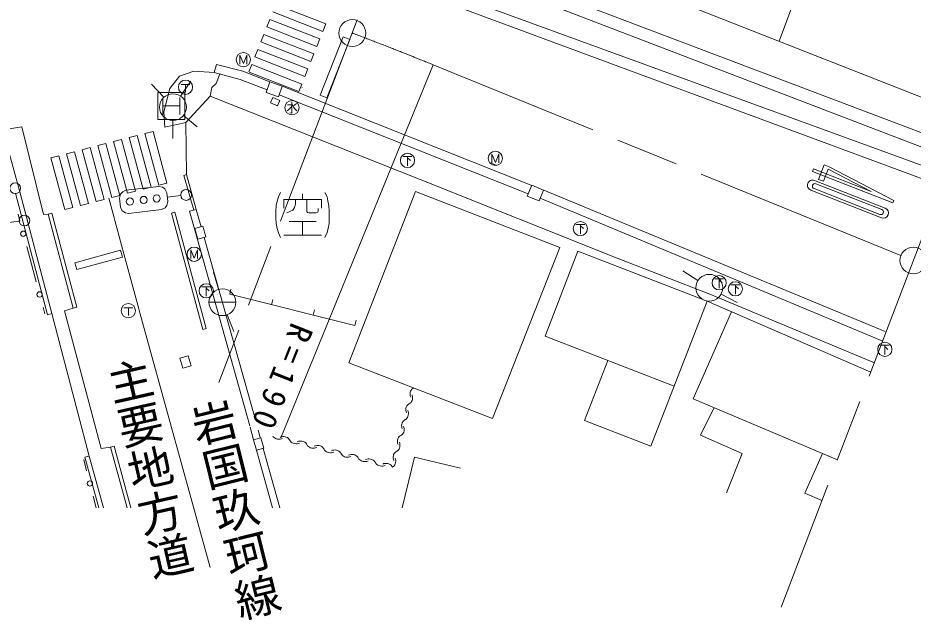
# Model space of a CAD drawing. Units: millimetres, scale not verified. Extents: x 40000 to 680000, y 20000 to 380000.
# Drawn here: x 97549 to 147354, y 253055 to 286580 of the extents above; entities that cross this region are included whole.
import ezdxf
from ezdxf.enums import TextEntityAlignment as Align

# ---------------------------------------------------------------- set-up
doc = ezdxf.new("R2010")
doc.units = ezdxf.units.MM
doc.header["$LTSCALE"] = 1000
doc.linetypes.add('CHAIN', pattern=[18.5, 12, -1.5, 3.5, -1.5])
for name, color, linetype, lineweight in [('S-BGD', 1, 'Continuous', 13), ('S-BGD-HTXT', 6, 'Continuous', 13), ('S-BMK', 4, 'Continuous', 13)]:
    doc.layers.add(name, color=color, linetype=linetype, lineweight=lineweight)
doc.styles.add('@ＭＳ ゴシック', font='')
doc.styles.add('ＭＳ ゴシック', font='')
doc.styles.get('@ＭＳ ゴシック').set_extended_font_data('@MS Gothic')
doc.styles.get('ＭＳ ゴシック').set_extended_font_data('MS Gothic')

msp = doc.modelspace()

# ---------------------------------------------------------------- linework, layer by layer
at = {"layer": 'S-BGD'}
for p, q in [((103439, 296419), (149427, 278773)), ((143698, 295410), (139897, 285281)), ((107895, 295318), (149842, 279426)), ((149189, 277883), (113203, 291003)), ((148892, 277230), (113034, 290533)), ((130724, 288892), (150466, 281120)), ((111728, 286917), (114509, 285827)), ((111893, 287335), (114676, 286245)), ((111563, 286498), (111397, 286080)), ((111563, 286498), (114343, 285409)), ((111397, 286080), (114177, 284991)), ((114676, 286245), (114509, 285827)), ((111232, 285661), (111067, 285243)), ((111232, 285661), (114011, 284572)), ((114343, 285409), (114177, 284991)), ((114370, 282275), (115641, 285523)), ((115641, 285523), (116014, 285377)), ((111067, 285243), (113844, 284154)), ((114743, 282129), (116014, 285377)), ((109905, 284013), (109905, 284501)), ((109905, 284501), (110093, 284035)), ((110093, 284035), (110279, 284501)), ((110279, 284501), (110279, 284013)), ((110901, 284824), (110736, 284406)), ((110736, 284406), (113512, 283318)), ((110901, 284824), (113678, 283736)), ((114011, 284572), (113844, 284154)), ((108471, 283532), (108589, 283994)), ((110062, 283614), (108589, 283994)), ((110571, 283987), (110405, 283569)), ((110571, 283987), (113345, 282900)), ((120656, 283968), (112186, 263196)), ((107345, 283609), (106539, 283340)), ((107345, 283609), (108471, 283532)), ((109918, 283160), (108471, 283532)), ((108585, 282926), (108776, 283475)), ((111572, 283023), (110062, 283614)), ((110422, 283562), (113179, 282482)), ((113678, 283736), (113512, 283318)), ((105664, 282162), (104984, 282895)), ((106539, 283340), (106006, 282649)), ((106597, 282231), (107162, 283056)), ((108343, 282712), (108585, 282926)), ((111409, 282575), (109918, 283160)), ((111572, 283023), (111358, 282433)), ((112255, 282775), (111572, 283023)), ((113345, 282900), (113179, 282482)), ((105332, 280927), (105332, 282427)), ((105332, 282427), (106832, 282427)), ((106006, 282649), (105671, 281351)), ((106630, 282878), (107118, 282878)), ((106832, 282427), (106832, 280927)), ((106874, 282878), (106874, 282446)), ((108250, 282219), (108343, 282712)), ((111358, 282433), (112042, 282185)), ((112042, 282185), (112255, 282775)), ((126144, 277253), (112249, 282772)), ((113359, 282691), (113337, 282699)), ((105613, 282146), (105613, 281209)), ((106551, 282146), (106551, 281209)), ((108250, 282219), (106891, 280755)), ((119923, 277585), (108250, 282219)), ((111728, 282148), (111600, 281844)), ((112117, 281985), (111728, 282148)), ((111988, 281681), (112117, 281985)), ((125944, 276794), (112083, 282300)), ((112797, 281906), (112797, 281308)), ((114372, 282279), (114743, 282129)), ((105613, 281677), (106551, 281677)), ((111600, 281844), (111988, 281681)), ((112623, 281474), (112537, 281412)), ((112553, 281740), (112797, 281740)), ((112687, 281532), (112623, 281474)), ((112733, 281594), (112687, 281532)), ((112765, 281658), (112733, 281594)), ((112797, 281740), (112765, 281658)), ((112797, 281796), (112893, 281590)), ((113041, 281812), (112859, 281662)), ((112893, 281590), (112929, 281536)), ((112929, 281536), (113005, 281462)), ((113005, 281462), (113071, 281412)), ((106832, 280927), (105332, 280927)), ((105671, 281351), (105727, 280490)), ((106755, 281139), (107531, 280508)), ((112765, 281278), (112687, 281292)), ((112783, 281290), (112765, 281278)), ((112797, 281308), (112783, 281290)), ((96710, 280352), (97765, 280510)), ((97765, 280510), (98964, 275635)), ((105727, 280490), (106891, 280755)), ((106175, 280862), (106177, 279862)), ((106891, 280755), (106928, 277856)), ((96710, 280352), (97659, 276889)), ((96710, 280352), (97659, 276889)), ((103742, 279919), (104178, 280032)), ((103742, 279919), (104520, 277043)), ((104955, 277157), (104178, 280032)), ((104614, 280145), (105074, 280264)), ((104614, 280145), (105390, 277271)), ((105074, 280264), (105826, 277385)), ((101999, 279469), (102435, 279581)), ((101999, 279469), (102778, 276588)), ((103213, 276702), (102435, 279581)), ((102871, 279694), (103306, 279807)), ((102871, 279694), (103649, 276816)), ((104084, 276930), (103306, 279807)), ((100257, 279018), (100692, 279131)), ((100257, 279018), (101036, 276133)), ((101472, 276247), (100692, 279131)), ((101128, 279243), (101564, 279356)), ((101128, 279243), (101907, 276361)), ((102343, 276474), (101564, 279356)), ((123925, 278515), (123925, 279003)), ((123925, 279003), (124113, 278537)), ((124113, 278537), (124299, 279003)), ((124299, 279003), (124299, 278515)), ((99385, 278793), (99821, 278905)), ((100166, 275905), (99385, 278793)), ((99821, 278905), (100601, 276019)), ((118981, 278873), (119469, 278873)), ((119225, 278873), (119225, 278353)), ((119225, 278795), (119397, 278645)), ((124199, 278368), (123783, 278533)), ((141810, 278171), (141758, 278037)), ((146227, 276287), (141758, 278037)), ((141810, 278171), (145021, 276914)), ((142415, 278398), (142100, 277593)), ((142630, 278158), (142368, 277488)), ((142683, 278293), (142415, 278398)), ((145021, 276914), (142630, 278158)), ((146280, 276421), (142683, 278293)), ((106783, 277815), (106928, 277856)), ((107332, 275882), (106783, 277815)), ((106928, 277856), (107476, 275923)), ((107476, 275923), (106928, 277856)), ((130883, 273208), (119923, 277585)), ((141868, 277529), (145802, 275990)), ((142100, 277593), (142368, 277488)), ((103383, 276903), (103555, 276984)), ((103555, 276984), (105392, 277200)), ((104084, 276930), (103649, 276816)), ((104955, 277157), (104520, 277043)), ((105826, 277385), (105390, 277271)), ((105392, 277200), (105588, 277163)), ((105588, 277163), (105720, 277067)), ((105720, 277067), (105837, 276850)), ((126133, 277264), (125891, 276664)), ((126792, 276997), (126133, 277264)), ((126550, 276397), (126792, 276997)), ((145792, 269130), (126802, 276996)), ((145592, 275453), (141658, 276993)), ((145510, 275640), (141845, 277075)), ((145615, 275908), (141950, 277343)), ((97417, 276824), (99199, 270055)), ((97659, 276889), (99440, 270119)), ((102343, 276474), (101907, 276361)), ((103213, 276702), (102778, 276588)), ((103205, 276540), (103248, 276766)), ((103263, 276043), (103205, 276540)), ((103248, 276766), (103383, 276903)), ((105837, 276850), (105895, 276353)), ((106611, 276689), (105866, 276601)), ((112047, 276619), (111972, 276379)), ((112152, 276851), (112047, 276619)), ((112340, 275996), (112340, 276476)), ((112340, 276476), (114440, 276476)), ((112985, 276476), (112985, 276214)), ((113390, 276791), (113390, 276476)), ((113615, 276469), (113615, 275891)), ((114440, 276476), (114440, 275989)), ((114627, 276851), (114755, 276611)), ((114755, 276611), (114800, 276394)), ((115956, 267375), (119668, 276915)), ((119668, 276915), (127709, 273791)), ((125891, 276664), (126550, 276397)), ((145667, 268586), (126606, 276536)), ((146280, 276421), (146227, 276287)), ((100601, 276019), (100166, 275905)), ((101472, 276247), (101036, 276133)), ((103358, 275833), (103263, 276043)), ((105734, 276012), (105544, 275909)), ((105840, 276135), (105734, 276012)), ((105895, 276353), (105840, 276135)), ((107476, 275923), (107092, 275813)), ((107751, 274954), (107476, 275923)), ((111927, 276139), (111905, 275809)), ((111972, 276379), (111927, 276139)), ((112947, 276034), (112850, 275884)), ((112985, 276214), (112947, 276034)), ((114252, 275846), (114252, 275974)), ((114800, 276394), (114852, 276131)), ((114852, 276131), (114875, 275809)), ((97657, 275273), (97556, 275648)), ((98964, 275635), (99237, 275651)), ((99237, 275651), (99430, 275703)), ((99237, 275651), (100627, 270423)), ((99430, 275703), (100820, 270474)), ((103532, 275722), (103358, 275833)), ((103707, 275693), (103532, 275722)), ((105544, 275909), (103707, 275693)), ((106089, 275706), (106282, 275758)), ((107837, 269230), (106089, 275706)), ((108030, 269283), (106282, 275758)), ((107092, 275813), (107368, 274841)), ((111905, 275809), (111905, 275426)), ((111905, 275426), (111927, 275141)), ((112685, 275794), (112505, 275726)), ((112850, 275884), (112685, 275794)), ((113615, 275891), (113622, 275809)), ((113622, 275809), (113667, 275756)), ((113667, 275756), (113735, 275734)), ((113735, 275734), (114140, 275734)), ((114140, 275734), (114230, 275764)), ((114230, 275764), (114252, 275846)), ((114875, 275426), (114860, 275134)), ((114875, 275809), (114875, 275426)), ((97616, 275265), (96871, 275177)), ((107385, 274851), (107847, 274981)), ((108012, 274391), (107846, 274985)), ((111927, 275141), (111980, 274864)), ((112640, 275239), (114147, 275239)), ((113390, 275239), (113390, 274481)), ((114860, 275134), (114807, 274879)), ((128597, 275079), (129085, 275079)), ((128841, 275079), (128841, 274559)), ((128841, 275001), (129013, 274851)), ((103049, 274898), (103436, 273449)), ((107536, 274239), (107368, 274841)), ((107385, 274851), (107551, 274257)), ((111980, 274864), (112047, 274609)), ((112047, 274609), (112152, 274346)), ((112340, 274489), (114440, 274489)), ((114747, 274631), (114627, 274346)), ((114807, 274879), (114747, 274631)), ((107536, 274239), (110447, 263863)), ((107551, 274257), (108014, 274386)), ((107918, 274360), (110685, 264463)), ((98567, 271894), (98039, 273854)), ((100716, 272952), (103265, 273642)), ((103370, 273256), (103265, 273642)), ((107170, 273180), (107170, 273668)), ((107170, 273668), (107358, 273202)), ((107358, 273202), (107544, 273668)), ((107544, 273668), (107544, 273180)), ((123955, 264272), (127709, 273791)), ((128707, 273592), (126876, 268860)), ((128707, 273592), (135889, 270812)), ((100820, 272566), (100716, 272952)), ((100820, 272566), (103370, 273256)), ((136043, 271195), (130883, 273208)), ((135384, 271964), (134544, 272507)), ((108711, 271470), (108425, 272429)), ((136321, 272062), (136809, 272062)), ((136565, 272062), (136565, 271542)), ((136565, 271984), (136737, 271834)), ((107783, 271614), (108271, 271614)), ((108027, 271614), (108027, 271094)), ((108027, 271536), (108199, 271386)), ((109332, 271192), (109404, 271483)), ((137224, 271725), (137712, 271725)), ((137468, 271725), (137468, 271205)), ((137468, 271647), (137640, 271497)), ((109332, 271192), (116301, 269454)), ((136043, 271195), (145198, 267374)), ((136676, 271204), (137557, 270732)), ((99051, 270099), (98950, 270475)), ((100627, 270423), (100820, 270474)), ((100627, 270423), (100820, 270474)), ((108179, 270751), (109671, 270751)), ((111655, 270612), (111727, 270904)), ((135889, 270812), (132763, 262738)), ((145003, 266861), (135889, 270812)), ((99199, 270055), (99440, 270119)), ((101520, 262186), (99440, 270119)), ((100143, 270268), (100627, 270423)), ((100143, 270268), (102187, 262605)), ((103450, 270436), (103938, 270436)), ((103694, 270436), (103694, 270004)), ((108250, 255982), (104330, 270170)), ((109195, 270052), (109555, 269119)), ((113978, 270033), (114051, 270324)), ((137252, 270221), (135124, 265382)), ((116301, 269454), (116374, 269745)), ((107837, 269230), (108030, 269283)), ((126876, 268860), (134057, 266080)), ((145537, 268356), (146025, 268356)), ((145781, 268356), (145781, 267836)), ((145781, 268278), (145953, 268128)), ((107021, 267765), (106563, 267632)), ((106563, 267632), (106723, 267080)), ((107181, 267213), (107021, 267765)), ((129072, 264166), (130366, 267509)), ((106723, 267080), (107181, 267213)), ((123955, 264272), (115956, 267375)), ((119519, 265952), (119560, 265977)), ((119369, 265665), (119375, 265731)), ((119370, 265598), (119369, 265665)), ((119381, 265541), (119370, 265598)), ((119375, 265731), (119393, 265797)), ((119406, 265466), (119381, 265541)), ((119393, 265797), (119426, 265861)), ((119426, 265861), (119468, 265914)), ((119468, 265914), (119519, 265952)), ((119493, 265544), (119475, 265601)), ((119508, 265479), (119493, 265544)), ((119508, 265427), (119508, 265479)), ((119158, 264917), (119192, 264981)), ((119192, 264981), (119234, 265033)), ((119234, 265033), (119284, 265072)), ((119284, 265072), (119326, 265096)), ((119326, 265096), (119377, 265127)), ((119377, 265127), (119422, 265172)), ((119422, 265172), (119456, 265222)), ((119456, 265222), (119482, 265274)), ((119482, 265274), (119501, 265344)), ((119501, 265344), (119508, 265427)), ((135124, 265382), (143143, 261977)), ((119134, 264784), (119140, 264851)), ((119136, 264718), (119134, 264784)), ((119146, 264661), (119136, 264718)), ((119140, 264851), (119158, 264917)), ((119171, 264586), (119146, 264661)), ((119258, 264664), (119240, 264720)), ((119274, 264598), (119258, 264664)), ((119266, 264464), (119274, 264546)), ((119274, 264546), (119274, 264598)), ((136287, 264888), (135532, 263343)), ((118900, 263903), (118906, 263970)), ((118906, 263970), (118923, 264036)), ((118923, 264036), (118957, 264100)), ((118957, 264100), (118999, 264153)), ((118999, 264153), (119050, 264191)), ((119050, 264191), (119091, 264215)), ((119091, 264215), (119142, 264247)), ((119142, 264247), (119187, 264291)), ((119187, 264291), (119222, 264341)), ((119222, 264341), (119247, 264393)), ((119247, 264393), (119266, 264464)), ((132763, 262738), (129072, 264166)), ((110464, 263803), (110662, 263097)), ((110920, 263622), (111034, 263214)), ((118901, 263837), (118900, 263903)), ((118912, 263780), (118901, 263837)), ((118937, 263705), (118912, 263780)), ((118987, 263460), (119013, 263513)), ((119023, 263783), (119006, 263840)), ((119013, 263513), (119031, 263583)), ((119039, 263718), (119023, 263783)), ((119031, 263583), (119039, 263666)), ((119039, 263666), (119039, 263718)), ((110662, 263097), (111061, 263209)), ((110662, 263097), (110825, 262519)), ((111223, 262630), (111061, 263209)), ((111735, 263300), (111759, 263262)), ((111759, 263262), (111807, 263214)), ((111807, 263214), (111861, 263177)), ((111861, 263177), (111917, 263149)), ((111917, 263149), (111994, 263129)), ((111994, 263129), (112083, 263121)), ((112083, 263121), (112139, 263122)), ((112135, 263236), (112206, 263260)), ((112139, 263122), (112210, 263139)), ((112206, 263260), (112267, 263271)), ((112210, 263139), (112271, 263159)), ((112267, 263271), (112339, 263273)), ((112339, 263273), (112411, 263267)), ((112411, 263267), (112482, 263248)), ((112482, 263248), (112552, 263212)), ((112552, 263212), (112608, 263167)), ((112608, 263167), (112650, 263113)), ((112650, 263113), (112677, 263068)), ((112687, 263050), (112711, 263013)), ((112711, 263013), (112759, 262965)), ((113087, 262987), (113157, 263011)), ((113157, 263011), (113219, 263022)), ((113219, 263022), (113291, 263024)), ((113291, 263024), (113363, 263018)), ((113363, 263018), (113434, 262999)), ((113434, 262999), (113504, 262963)), ((118665, 263023), (118671, 263089)), ((118667, 262956), (118665, 263023)), ((118671, 263089), (118689, 263156)), ((118689, 263156), (118723, 263220)), ((118723, 263220), (118765, 263272)), ((118765, 263272), (118815, 263311)), ((118815, 263311), (118857, 263335)), ((118857, 263335), (118908, 263366)), ((118908, 263366), (118953, 263411)), ((118953, 263411), (118987, 263460)), ((135532, 263343), (137836, 262323)), ((102187, 262605), (102706, 262684)), ((102706, 262684), (102899, 262736)), ((102706, 262684), (103622, 259314)), ((102899, 262736), (103829, 259314)), ((110825, 262519), (111223, 262630)), ((110825, 262519), (111713, 259314)), ((111202, 262617), (112121, 259314)), ((112759, 262965), (112813, 262928)), ((112813, 262928), (112869, 262900)), ((112869, 262900), (112945, 262880)), ((112945, 262880), (113035, 262872)), ((113035, 262872), (113091, 262873)), ((113091, 262873), (113162, 262890)), ((113162, 262890), (113223, 262910)), ((113504, 262963), (113560, 262918)), ((113560, 262918), (113602, 262864)), ((113602, 262864), (113628, 262819)), ((113639, 262801), (113663, 262764)), ((113663, 262764), (113711, 262716)), ((113711, 262716), (113765, 262679)), ((113765, 262679), (113821, 262651)), ((113821, 262651), (113897, 262631)), ((113897, 262631), (113987, 262623)), ((113987, 262623), (114043, 262624)), ((114039, 262738), (114109, 262762)), ((114043, 262624), (114113, 262641)), ((114109, 262762), (114171, 262773)), ((114113, 262641), (114174, 262661)), ((114171, 262773), (114243, 262775)), ((114243, 262775), (114315, 262769)), ((114315, 262769), (114386, 262750)), ((114386, 262750), (114455, 262714)), ((114455, 262714), (114512, 262669)), ((114512, 262669), (114554, 262615)), ((114554, 262615), (114580, 262570)), ((114591, 262552), (114614, 262515)), ((114614, 262515), (114663, 262467)), ((114991, 262489), (115061, 262513)), ((115061, 262513), (115123, 262524)), ((115123, 262524), (115194, 262526)), ((115194, 262526), (115267, 262520)), ((115267, 262520), (115338, 262501)), ((115338, 262501), (115407, 262465)), ((118622, 262454), (118673, 262485)), ((118677, 262899), (118667, 262956)), ((118673, 262485), (118718, 262530)), ((118702, 262824), (118677, 262899)), ((118718, 262530), (118753, 262580)), ((118753, 262580), (118778, 262632)), ((118789, 262903), (118771, 262959)), ((118778, 262632), (118797, 262702)), ((118805, 262837), (118789, 262903)), ((118797, 262702), (118805, 262785)), ((118805, 262785), (118805, 262837)), ((101372, 261371), (101208, 262005)), ((101279, 262120), (101520, 262186)), ((101279, 262120), (102053, 259314)), ((101520, 262186), (102313, 259314)), ((114663, 262467), (114717, 262430)), ((114717, 262430), (114773, 262402)), ((114773, 262402), (114849, 262382)), ((114849, 262382), (114939, 262374)), ((114939, 262374), (114995, 262375)), ((114995, 262375), (115065, 262392)), ((115065, 262392), (115126, 262412)), ((115407, 262465), (115464, 262420)), ((115464, 262420), (115506, 262366)), ((115506, 262366), (115532, 262321)), ((115543, 262303), (115566, 262266)), ((115566, 262266), (115615, 262218)), ((115615, 262218), (115669, 262181)), ((115669, 262181), (115725, 262153)), ((115725, 262153), (115801, 262133)), ((115801, 262133), (115890, 262125)), ((115890, 262125), (115947, 262126)), ((115942, 262240), (116013, 262264)), ((115947, 262126), (116017, 262143)), ((116013, 262264), (116075, 262275)), ((116017, 262143), (116078, 262163)), ((116075, 262275), (116146, 262277)), ((116146, 262277), (116218, 262271)), ((116218, 262271), (116290, 262252)), ((116290, 262252), (116359, 262216)), ((116359, 262216), (116416, 262171)), ((116416, 262171), (116458, 262117)), ((116458, 262117), (116484, 262072)), ((116495, 262054), (116518, 262017)), ((116518, 262017), (116567, 261969)), ((116894, 261991), (116965, 262014)), ((116965, 262014), (117027, 262026)), ((117027, 262026), (117098, 262028)), ((117098, 262028), (117170, 262022)), ((117170, 262022), (117242, 262003)), ((117242, 262003), (117311, 261967)), ((118431, 262142), (118437, 262209)), ((118432, 262076), (118431, 262142)), ((118443, 262019), (118432, 262076)), ((118437, 262209), (118454, 262275)), ((118468, 261944), (118443, 262019)), ((118454, 262275), (118488, 262339)), ((118488, 262339), (118530, 262391)), ((118530, 262391), (118581, 262430)), ((118554, 262022), (118537, 262079)), ((118570, 261957), (118554, 262022)), ((118581, 262430), (118622, 262454)), ((118926, 259314), (119614, 262133)), ((119614, 262133), (122181, 261506)), ((137836, 262323), (136980, 260139)), ((142316, 262328), (141323, 260119)), ((116567, 261969), (116620, 261932)), ((116620, 261932), (116677, 261904)), ((116677, 261904), (116753, 261884)), ((116753, 261884), (116842, 261876)), ((116842, 261876), (116898, 261877)), ((116898, 261877), (116969, 261894)), ((116969, 261894), (117030, 261914)), ((117311, 261967), (117368, 261922)), ((117368, 261922), (117410, 261868)), ((117410, 261868), (117436, 261823)), ((117447, 261805), (117470, 261768)), ((117470, 261768), (117518, 261720)), ((117518, 261720), (117572, 261683)), ((117572, 261683), (117629, 261655)), ((117629, 261655), (117705, 261635)), ((117705, 261635), (117794, 261627)), ((117794, 261627), (117850, 261628)), ((117846, 261742), (117917, 261765)), ((117850, 261628), (117921, 261645)), ((117917, 261765), (117978, 261777)), ((117921, 261645), (117982, 261665)), ((117978, 261777), (118050, 261779)), ((118050, 261779), (118122, 261773)), ((118122, 261773), (118194, 261754)), ((118194, 261754), (118263, 261718)), ((118263, 261718), (118320, 261673)), ((118320, 261673), (118362, 261619)), ((118362, 261619), (118388, 261574)), ((118388, 261574), (118439, 261605)), ((118439, 261605), (118484, 261649)), ((118484, 261649), (118518, 261699)), ((118518, 261699), (118544, 261751)), ((118544, 261751), (118562, 261822)), ((118562, 261822), (118570, 261905)), ((118570, 261905), (118570, 261957)), ((141323, 260119), (142278, 259707)), ((101902, 259314), (101739, 259948))]:
    msp.add_line(p, q, dxfattribs=at)
for centre, radius in [((110093, 284257), 398), ((106874, 282722), 398), ((106174, 281612), 746), ((112797, 281584), 398), ((119225, 278645), 398), ((124113, 278759), 398), ((97399, 277098), 300), ((106909, 276724), 300), ((103780, 276356), 200), ((104545, 276446), 200), ((105270, 276531), 200), ((97914, 275300), 300), ((128841, 274851), 398), ((97848, 274564), 149), ((107358, 273424), 398), ((136014, 271558), 746), ((136565, 271834), 398), ((108027, 271386), 398), ((108925, 270751), 746), ((137468, 271497), 398), ((98759, 271184), 149), ((103694, 270280), 398), ((145781, 268128), 398), ((101555, 260660), 149)]:
    msp.add_circle(centre, radius, dxfattribs=at)
for centre, radius, start, end in [((141763, 277261), 288, 68.6245, 158.6245), ((141763, 277261), 288, 158.6245, 248.6245), ((141897, 277209), 144, 158.6245, 248.6245), ((141897, 277209), 144, 68.6245, 158.6245), ((586274, 403324), 500000, 194.6881, 194.88329), ((145697, 275722), 288, 338.6245, 68.6245), ((145563, 275774), 144, 248.6245, 338.6245), ((145697, 275722), 288, 248.6245, 338.624), ((145563, 275774), 144, 338.6245, 68.6245), ((586274, 403324), 500000, 195.05528, 195.44469)]:
    msp.add_arc(centre, radius, start, end, dxfattribs=at)
at = {"layer": 'S-BGD-HTXT', "linetype": 'CHAIN'}
for p, q in [((123019, 303762), (108734, 266286)), ((155772, 295137), (140018, 253773))]:
    msp.add_line(p, q, dxfattribs=at)
at = {"layer": 'S-BMK', "linetype": 'CHAIN'}
msp.add_line((146675, 273359), (120656, 283968), dxfattribs=at)
at = {"layer": 'S-BMK'}
for centre in [(116154, 285737), (147370, 273075)]:
    msp.add_circle(centre, 746, dxfattribs=at)
at = {"layer": 'S-BMK', "linetype": 'CHAIN'}
msp.add_arc((48918, 108031), 190000, 67.8168, 69.28064, dxfattribs=at)

# ---------------------------------------------------------------- texts
at = {"layer": 'S-BGD', "style": '@ＭＳ ゴシック'}
for s, rotation, p in [('主要地方道', 282.8, (102072, 267276)), ('岩国玖珂線', 283.9, (106722, 264916))]:
    msp.add_text(s, height=1833, rotation=rotation, dxfattribs=at).set_placement(p, align=Align.BOTTOM_LEFT)
at = {"layer": 'S-BGD', "insert": (112760, 269705), "char_height": 1320, "attachment_point": 7, "rotation": 248.4, "style": 'ＭＳ ゴシック'}
msp.add_mtext('\\T1.44;R=190', dxfattribs=at)

doc.saveas('drawing.dxf')
